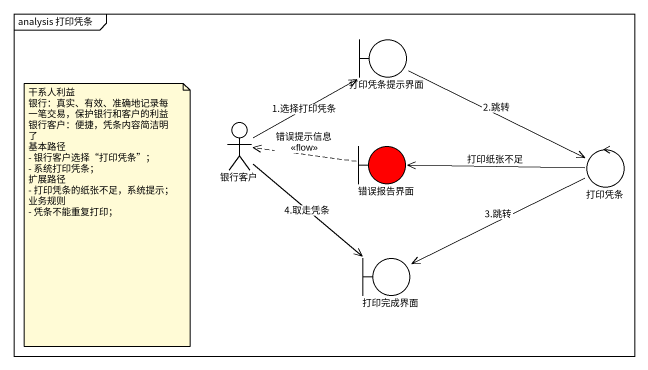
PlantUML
@startuml
mainframe analysis 打印凭条
boundary 打印凭条提示界面
actor 银行客户
boundary 错误报告界面 #FF0000
control 打印凭条
boundary 打印完成界面
打印凭条提示界面 -right-> 打印凭条 : 2.跳转
银行客户 -up-> 打印凭条提示界面 : 1.选择打印凭条
银行客户 --> 打印完成界面 : 4.取走凭条
错误报告界面 .left.> 银行客户 : 错误提示信息\n<<flow>>
打印凭条 -left-> 错误报告界面 : 打印纸张不足
打印凭条 -left-> 打印完成界面 : 3.跳转
note as N1
  干系人利益
  银行：真实、有效、准确地记录每一笔交易，保护银行和客户的利益
  银行客户：便捷，凭条内容简洁明了
  基本路径
  - 银行客户选择“打印凭条”；
  - 系统打印凭条；
  扩展路径
  - 打印凭条的纸张不足，系统提示；
  业务规则
  - 凭条不能重复打印；
end note
@enduml
